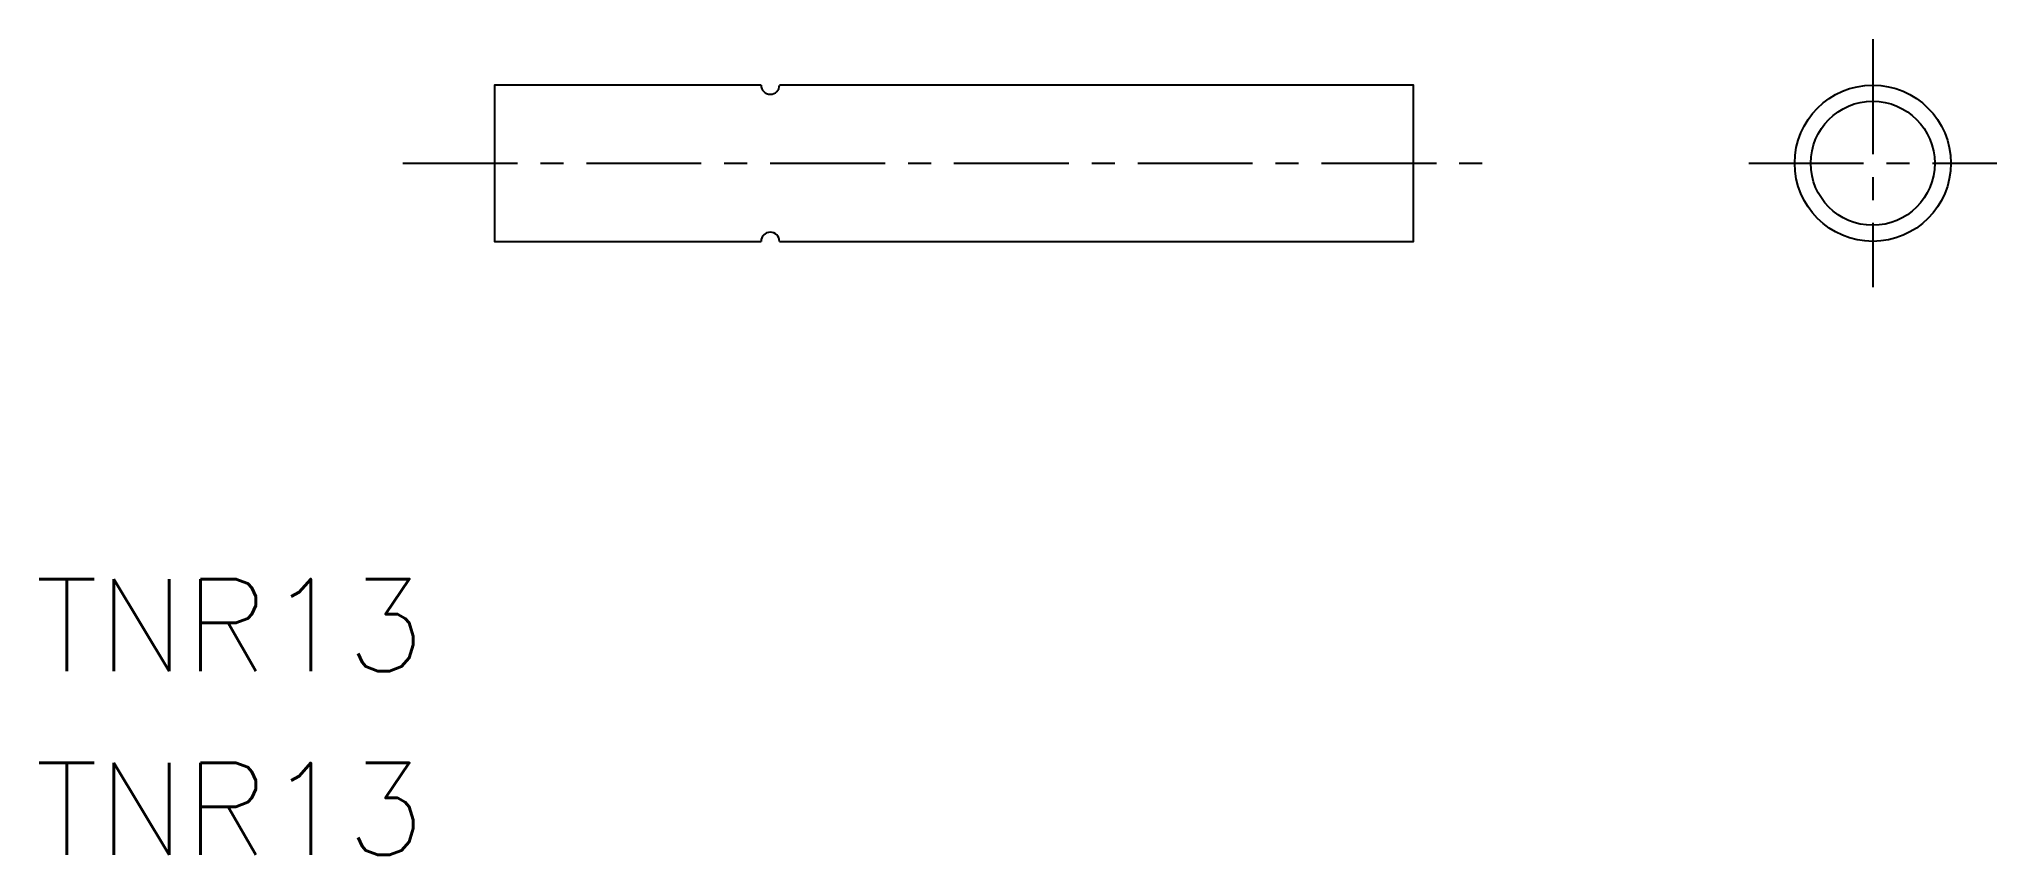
# Model space of a CAD drawing. Extents: x 113.4 to 134.7, y -40.3 to -31.4.
import ezdxf

# ---------------------------------------------------------------- set-up
doc = ezdxf.new("R2010")
doc.units = 0
doc.linetypes.add('CENTER', pattern=[2, 1.25, -0.25, 0.25, -0.25])
doc.layers.get('0').update_dxf_attribs({"linetype": 'CONTINUOUS'})
doc.layers.add('CENTER', color=1, linetype='CENTER')
doc.styles.get("Standard").update_dxf_attribs({"font": 'txt.shx', "bigfont": 'bigfont.shx'})

msp = doc.modelspace()

# ---------------------------------------------------------------- linework, layer by layer
at = {"color": 7, "linetype": 'CONTINUOUS'}
for points in [[(121.286, -31.897), (118.386, -31.897), (118.386, -33.597), (121.286, -33.597)], [(121.486, -33.597), (128.386, -33.597), (128.386, -31.897), (121.486, -31.897)]]:
    msp.add_lwpolyline(points, dxfattribs=at)
for radius in [0.85, 0.675]:
    msp.add_circle((133.386, -32.747), radius, dxfattribs=at)
for centre, start, end in [((121.386, -31.897), 180, 0), ((121.386, -33.597), 0, 180)]:
    msp.add_arc(centre, 0.1, start, end, dxfattribs=at)
at = {"layer": 'CENTER', "color": 1, "linetype": 'CENTER'}
for p, q in [((133.386, -31.397), (133.386, -34.097)), ((117.386, -32.747), (129.386, -32.747)), ((132.036, -32.747), (134.736, -32.747))]:
    msp.add_line(p, q, dxfattribs=at)

# ---------------------------------------------------------------- texts
at = {"color": 7, "linetype": 'CONTINUOUS'}
for p in [(113.386, -38.272), (113.386, -40.272)]:
    msp.add_text('TNR13', height=1, dxfattribs=at).set_placement(p)

doc.saveas('drawing.dxf')
